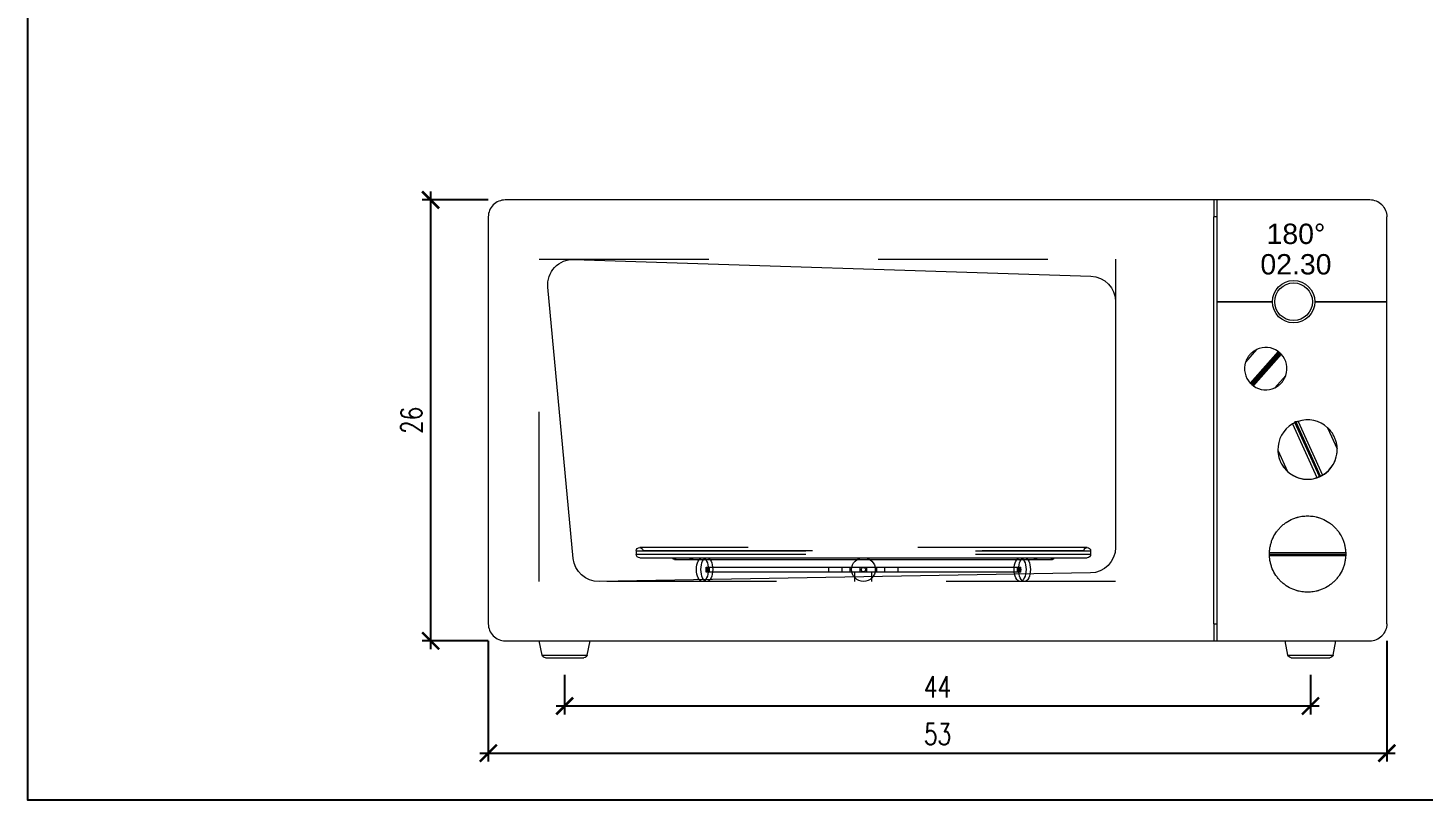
# Model space of a CAD drawing. Header units: millimetres. Extents: x 0.49 to 4.52, y 1.77 to 3.07.
# Drawn here: x 2.936 to 3.759, y 1.768 to 2.223 of the extents above; entities that cross this region are included whole.
import ezdxf
from ezdxf.enums import TextEntityAlignment as Align

# ---------------------------------------------------------------- set-up
doc = ezdxf.new("R2010")
doc.units = ezdxf.units.MM
doc.header["$PDMODE"] = 35
doc.linetypes.add('HIDDEN', pattern=[9.525, 6.35, -3.175])
doc.layers.get('0').update_dxf_attribs({"color": 1})
doc.layers.add('_no_stampa', color=40, linetype='Continuous', plot=False)
doc.layers.add('DIM', color=6, linetype='Continuous')
doc.layers.add('TESTI', color=2, linetype='Continuous')
doc.styles.add('Arial', font='arial.ttf', dxfattribs={"width": 0.75, "height": 2.5})
doc.styles.add('quotetext', font='simplex.shx', dxfattribs={"width": 0.75})
doc.dimstyles.new('An_Mt_Cm', dxfattribs={"dimtxt": 2.5, "dimasz": 2, "dimexe": 1, "dimexo": 2, "dimgap": 1, "dimtad": 1, "dimdec": 1, "dimlfac": 100, "dimzin": 9, "dimtxsty": 'quotetext', "dimblk": 'ARCHTICK', "dimcen": 1, "dimdle": 1, "dimclrd": 256, "dimclre": 256, "dimclrt": 2, "dimadec": 1, "dimazin": 2, "dimtfac": 1, "dimtdec": 1, "dimtmove": 2, "dimatfit": 3, "dimfxl": 1, "dimtfill": 1, "dimarcsym": 0})

# ---------------------------------------------------------------- blocks, each defined once
blk = doc.blocks.new('microonde_FR')
at = {"color": 0, "linetype": 'Continuous', "lineweight": 0, "extrusion": (0, 1, 0)}
for p, q in [((0.163, 0.27), (-0.255, 0.27)), ((0.165, 0.27), (0.163, 0.27)), ((0.163, 0.27), (0.163, 0.26)), ((0.255, 0.27), (0.165, 0.27)), ((0.165, 0.26), (0.165, 0.27)), ((-0.265, 0.26), (-0.265, 0.02)), ((0.163, 0.02), (0.163, 0.26)), ((0.165, 0.21), (0.165, 0.26)), ((0.265, 0.21), (0.265, 0.26)), ((-0.21448, 0.23498), (0.09045, 0.22499)), ((-0.21487, 0.0586), (-0.22987, 0.21859)), ((0.105, 0.20999), (0.105, 0.06501)), ((0.1975, 0.21), (0.165, 0.21)), ((0.165, 0.21), (0.1975, 0.21)), ((0.165, 0.02), (0.165, 0.21)), ((0.255, 0.21), (0.2225, 0.21)), ((0.2225, 0.21), (0.255, 0.21)), ((0.255, 0.21), (0.265, 0.21)), ((0.265, 0.21), (0.255, 0.21)), ((0.265, 0.02), (0.265, 0.21)), ((0.1882, 0.18178), (0.18172, 0.17443)), ((0.20085, 0.18066), (0.1844, 0.16202)), ((0.20122, 0.18039), (0.18472, 0.16168)), ((0.20166, 0.18003), (0.18512, 0.16129)), ((0.20204, 0.1797), (0.1855, 0.16096)), ((0.20245, 0.17931), (0.18594, 0.1606)), ((0.20277, 0.17897), (0.18631, 0.16033)), ((0.20544, 0.16656), (0.19896, 0.15921)), ((0.2094, 0.13791), (0.2238, 0.10623)), ((0.21061, 0.13886), (0.22509, 0.10702)), ((0.21124, 0.13915), (0.22572, 0.10731)), ((0.21265, 0.13939), (0.22705, 0.10771)), ((0.23005, 0.13568), (0.23573, 0.1232)), ((0.23534, 0.12643), (0.23534, 0.12646)), ((0.20074, 0.12235), (0.20641, 0.10987)), ((0.20114, 0.11902), (0.20113, 0.11905)), ((0.19574, 0.06115), (0.24074, 0.06115)), ((0.19576, 0.06207), (0.24072, 0.06207)), ((0.19576, 0.06024), (0.24072, 0.06024)), ((0.09024, 0.05001), (-0.1997, 0.045)), ((0.163, 0.02), (0.163, 0.01)), ((0.165, 0.01), (0.165, 0.02)), ((-0.255, 0.01), (0.163, 0.01)), ((-0.23332, 0.00161), (-0.235, 0.01)), ((-0.20668, 0.00161), (-0.205, 0.01)), ((0.163, 0.01), (0.165, 0.01)), ((0.165, 0.01), (0.255, 0.01)), ((0.20668, 0.00161), (0.205, 0.01)), ((0.23332, 0.00161), (0.235, 0.01)), ((-0.23332, 0.00161), (-0.20668, 0.00161)), ((-0.23136, 0), (-0.20864, 0)), ((0.20668, 0.00161), (0.23332, 0.00161)), ((0.20864, 0), (0.23136, 0))]:
    blk.add_line(p, q, dxfattribs=at)
at = {"color": 6, "linetype": 'Continuous', "lineweight": 0, "extrusion": (0, 1, 0)}
for p, q in [((0.165, 0.26), (0.163, 0.26)), ((0.163, 0.02), (0.165, 0.02))]:
    blk.add_line(p, q, dxfattribs=at)
at = {"color": 9, "linetype": 'HIDDEN', "lineweight": 0, "ltscale": 0.002, "extrusion": (0, 1, 0)}
for p, q in [((-0.17772, 0.063), (0.09029, 0.063)), ((-0.17772, 0.061), (0.09029, 0.061)), ((0.08829, 0.065), (-0.17572, 0.065)), ((-0.17572, 0.059), (0.08829, 0.059)), ((-0.17373, 0.06318), (0.08629, 0.06318)), ((-0.1345, 0.0535), (-0.05162, 0.0535)), ((-0.05162, 0.0505), (-0.1345, 0.0505)), ((-0.03581, 0.0535), (0.04706, 0.0535)), ((0.04706, 0.0505), (-0.03581, 0.0505))]:
    blk.add_line(p, q, dxfattribs=at)
at = {"color": 9, "linetype": 'Continuous', "lineweight": 0, "extrusion": (0, 1, 0)}
for p, q in [((-0.17772, 0.063), (-0.17772, 0.061)), ((-0.15621, 0.05883), (0.06877, 0.05883)), ((-0.15522, 0.058), (0.06779, 0.058)), ((0.09029, 0.063), (0.09029, 0.061)), ((-0.1365, 0.0535), (-0.1345, 0.0535)), ((-0.1365, 0.0505), (-0.1365, 0.0535)), ((-0.1345, 0.0505), (-0.1365, 0.0505)), ((-0.13611, 0.05325), (-0.1355, 0.05325)), ((-0.13611, 0.05075), (-0.1355, 0.05075)), ((-0.1345, 0.0505), (-0.1345, 0.0535)), ((-0.06417, 0.0505), (-0.06417, 0.0535)), ((-0.05627, 0.0505), (-0.05627, 0.0535)), ((-0.05162, 0.0535), (-0.03581, 0.0535)), ((-0.05162, 0.0505), (-0.05162, 0.0535)), ((-0.03581, 0.0505), (-0.05162, 0.0505)), ((-0.04872, 0.045), (-0.04872, 0.0505)), ((-0.04572, 0.0505), (-0.04572, 0.0535)), ((-0.04172, 0.0505), (-0.04172, 0.0535)), ((-0.03872, 0.045), (-0.03872, 0.0505)), ((-0.03581, 0.0505), (-0.03581, 0.0535)), ((-0.03117, 0.0505), (-0.03117, 0.0535)), ((-0.02326, 0.0505), (-0.02326, 0.0535)), ((0.04706, 0.0535), (0.04906, 0.0535)), ((0.04706, 0.0505), (0.04706, 0.0535)), ((0.04906, 0.0505), (0.04706, 0.0505)), ((0.04867, 0.05325), (0.04806, 0.05325)), ((0.04867, 0.05075), (0.04806, 0.05075)), ((0.04906, 0.0505), (0.04906, 0.0535))]:
    blk.add_line(p, q, dxfattribs=at)
at = {"color": 9, "linetype": 'HIDDEN', "lineweight": 0, "ltscale": 0.002}
blk.add_lwpolyline([(0.105, 0.235), (0.105, 0.045), (-0.235, 0.045), (-0.235, 0.235)], close=True, dxfattribs=at)
at = {"color": 0, "linetype": 'Continuous', "lineweight": 0}
blk.add_circle((0.21, 0.21), 0.01111, dxfattribs=at)
at = {"color": 9, "linetype": 'Continuous', "lineweight": 0}
for radius in [0.007, 0.00125]:
    blk.add_circle((-0.04372, 0.052), radius, dxfattribs=at)
at = {"color": 0, "linetype": 'Continuous', "lineweight": 0}
for centre, radius, start, end in [((-0.255, 0.26), 0.01, 135, 180), ((-0.255, 0.26), 0.01, 90, 135), ((0.255, 0.26), 0.01, 45, 90), ((0.19358, 0.1705), 0.0125, 54.41775, 115.49104), ((0.19358, 0.1705), 0.0125, 161.63887, 222.71215), ((0.19358, 0.1705), 0.0125, 49.70547, 52.30507), ((0.19358, 0.1705), 0.0125, 44.82484, 47.42444), ((0.19358, 0.1705), 0.0125, 341.63887, 42.71215), ((0.19358, 0.1705), 0.0125, 224.82484, 227.42444), ((0.19358, 0.1705), 0.0125, 229.70547, 232.30507), ((0.19358, 0.1705), 0.0125, 234.41775, 295.49104), ((-0.255, 0.02), 0.01, 180, 225), ((-0.255, 0.02), 0.01, 225, 270), ((0.255, 0.02), 0.01, 270, 315)]:
    blk.add_arc(centre, radius, start, end, dxfattribs=at)
at = {"color": 0, "linetype": 'Continuous', "lineweight": 0, "extrusion": (0, 0, -1)}
for centre, radius, start, end in [((-0.255, 0.26), 0.01, 135, 180), ((0.21493, 0.21999), 0.015, 354.64417, 91.7357), ((-0.09, 0.20999), 0.015, 91.7357, 180), ((-0.21, 0.21), 0.0125, 360, 180), ((-0.21, 0.21), 0.0125, 180, 0), ((0.19993, 0.06), 0.015, 269.08943, 354.64417), ((-0.09, 0.06501), 0.015, 180, 269.08943), ((-0.21824, 0.06115), 0.0225, 0, 1.06876), ((-0.21824, 0.06115), 0.0225, 358.93124, 0), ((-0.21824, 0.06115), 0.0225, 178.93124, 180), ((-0.21824, 0.06115), 0.0225, 180, 181.06876), ((-0.255, 0.02), 0.01, 180, 225), ((0.23136, 0.002), 0.002, 270, 348.69007), ((0.20864, 0.002), 0.002, 191.30993, 270), ((-0.20864, 0.002), 0.002, 270, 348.69007), ((-0.23136, 0.002), 0.002, 191.30993, 270)]:
    blk.add_arc(centre, radius, start, end, dxfattribs=at)
at = {"color": 9, "linetype": 'Continuous', "lineweight": 0, "extrusion": (0, 0, -1)}
for centre, radius, start, end in [((0.17572, 0.063), 0.002, 0, 90), ((0.17572, 0.061), 0.002, 270, 0), ((0.17572, 0.063), 0.002, 90, 174.78409), ((0.17353, 0.0632), 0.0002, 270, 354.78409), ((0.1564, 0.0588), 0.0002, 90, 170.40593), ((0.15522, 0.059), 0.001, 270, 350.40593), ((0.15522, 0.059), 0.001, 189.59407, 270), ((0.15404, 0.0588), 0.0002, 9.59407, 90), ((0.1464, 0.0588), 0.0002, 90, 170.40593), ((0.14522, 0.059), 0.001, 270, 350.40593), ((0.14522, 0.059), 0.001, 189.59407, 270), ((0.14404, 0.0588), 0.0002, 9.59407, 90), ((-0.0566, 0.0588), 0.0002, 90, 170.40593), ((-0.05779, 0.059), 0.001, 270, 350.40593), ((-0.05779, 0.059), 0.001, 189.59407, 270), ((-0.05897, 0.0588), 0.0002, 9.59407, 90), ((-0.0666, 0.0588), 0.0002, 90, 170.40593), ((-0.06779, 0.059), 0.001, 270, 350.40593), ((-0.06779, 0.059), 0.001, 189.59407, 270), ((-0.06897, 0.0588), 0.0002, 9.59407, 90), ((-0.08609, 0.0632), 0.0002, 185.21591, 270), ((-0.08829, 0.063), 0.002, 5.21591, 90), ((-0.08829, 0.063), 0.002, 90, 180), ((-0.08829, 0.061), 0.002, 180, 270)]:
    blk.add_arc(centre, radius, start, end, dxfattribs=at)
at = {"color": 0, "linetype": 'Continuous', "lineweight": 0}
for centre, major_axis, ratio, start_param, end_param in [((0.21822, 0.12281), (0.01634, -0.0063), 0.997336, -5.08677, -4.02084), ((0.21822, 0.12281), (-0.00948, -0.01474), 0.997557, -2.040078, -0.974148), ((0.21814, 0.1232), (-0.00804, -0.01965), 0.726678, -2.15114, -2.105769), ((0.21814, 0.1232), (0.01709, -0.01043), 0.709945, -3.969618, -3.924247), ((0.21824, 0.12273), (-0.0171, -0.00371), 0.99947, 0.213354, 3.141593), ((0.21822, 0.12281), (0.01634, -0.0063), 0.997336, -0.674946, 0.390983), ((0.21822, 0.12281), (-0.00948, -0.01474), 0.997557, -0.168716, 0.897213), ((0.21814, 0.1232), (-0.00804, -0.01965), 0.726678, 0.905269, 0.950641), ((0.21814, 0.1232), (0.01709, -0.01043), 0.709945, -0.742843, -0.697471)]:
    blk.add_ellipse(centre, major_axis=major_axis, ratio=ratio, start_param=start_param, end_param=end_param, dxfattribs=at)
at = {"color": 9, "linetype": 'Continuous', "lineweight": 0, "extrusion": (0, 0, -1)}
for centre, major_axis in [((-0.1387, 0.052), (0, -0.007)), ((-0.13611, 0.052), (0, -0.007)), ((0.04867, 0.052), (0, -0.007)), ((0.05127, 0.052), (0, -0.007)), ((-0.13611, 0.052), (0, -0.00125)), ((-0.1355, 0.052), (0, -0.00125)), ((0.04806, 0.052), (0, -0.00125)), ((0.04867, 0.052), (0, -0.00125))]:
    blk.add_ellipse(centre, major_axis=major_axis, ratio=0.5, start_param=-4.712389, end_param=1.570796, dxfattribs=at)
at = {"color": 0, "linetype": 'Continuous', "lineweight": 0}
for points, knots in [([(0.1882, 0.18178), (0.18811, 0.18173), (0.18802, 0.18169), (0.18745, 0.1814), (0.18699, 0.18113), (0.18633, 0.18068), (0.18612, 0.18053), (0.1857, 0.1802), (0.1855, 0.18004), (0.18511, 0.17969), (0.18492, 0.17951), (0.18456, 0.17915), (0.18438, 0.17896), (0.18421, 0.17877)], [12.990046, 12.990046, 12.990046, 12.990046, 13.295241, 13.295241, 14.856106, 14.856106, 15.636539, 15.636539, 16.416972, 16.416972, 17.197405, 17.197405, 17.977838, 17.977838, 17.977838, 17.977838]), ([(0.18421, 0.17877), (0.18404, 0.17857), (0.18387, 0.17837), (0.18356, 0.17797), (0.1834, 0.17776), (0.18311, 0.17733), (0.18297, 0.17711), (0.1827, 0.17666), (0.18257, 0.17642), (0.18221, 0.17572), (0.182, 0.17523), (0.18178, 0.17463), (0.18175, 0.17453), (0.18172, 0.17443)], [17.977838, 17.977838, 17.977838, 17.977838, 18.75827, 18.75827, 19.538703, 19.538703, 20.319136, 20.319136, 21.099569, 21.099569, 22.660434, 22.660434, 22.965629, 22.965629, 22.965629, 22.965629]), ([(0.20122, 0.18039), (0.20122, 0.18039), (0.20121, 0.1804), (0.20118, 0.18042), (0.20115, 0.18045), (0.20107, 0.1805), (0.20103, 0.18053), (0.20094, 0.1806), (0.2009, 0.18063), (0.20085, 0.18066)], [0.0481652, 0.0481652, 0.0481652, 0.0481652, 0.1882795, 0.1882795, 0.376559, 0.376559, 0.5657156, 0.5657156, 0.7167724, 0.7167724, 0.7167724, 0.7167724]), ([(0.20204, 0.1797), (0.20204, 0.1797), (0.20203, 0.17971), (0.20202, 0.17972), (0.202, 0.17973), (0.20197, 0.17976), (0.20195, 0.17978), (0.2019, 0.17982), (0.20188, 0.17985), (0.20183, 0.17989), (0.2018, 0.17991), (0.20176, 0.17995), (0.20174, 0.17997), (0.2017, 0.18), (0.20169, 0.18001), (0.20167, 0.18002), (0.20167, 0.18003), (0.20166, 0.18003)], [0.024082, 0.024082, 0.024082, 0.024082, 0.0941744, 0.0941744, 0.1883487, 0.1883487, 0.2825231, 0.2825231, 0.3766975, 0.3766975, 0.4708718, 0.4708718, 0.5650462, 0.5650462, 0.6592206, 0.6592206, 0.729313, 0.729313, 0.729313, 0.729313]), ([(0.20277, 0.17897), (0.20273, 0.17901), (0.20269, 0.17905), (0.20262, 0.17913), (0.20258, 0.17917), (0.20252, 0.17924), (0.20249, 0.17926), (0.20246, 0.1793), (0.20245, 0.1793), (0.20245, 0.17931)], [0.7943503, 0.7943503, 0.7943503, 0.7943503, 0.9454072, 0.9454072, 1.1345637, 1.1345637, 1.3228432, 1.3228432, 1.4629575, 1.4629575, 1.4629575, 1.4629575]), ([(0.20295, 0.16222), (0.20312, 0.16242), (0.20329, 0.16262), (0.20361, 0.16302), (0.20376, 0.16323), (0.20405, 0.16366), (0.20419, 0.16388), (0.20446, 0.16433), (0.20459, 0.16457), (0.20495, 0.16527), (0.20516, 0.16576), (0.20538, 0.16636), (0.20541, 0.16646), (0.20544, 0.16656)], [0, 0, 0, 0, 0.780433, 0.780433, 1.560866, 1.560866, 2.341298, 2.341298, 3.121731, 3.121731, 4.682597, 4.682597, 4.987791, 4.987791, 4.987791, 4.987791]), ([(0.1844, 0.16202), (0.18443, 0.16198), (0.18447, 0.16194), (0.18454, 0.16186), (0.18458, 0.16182), (0.18465, 0.16175), (0.18467, 0.16173), (0.1847, 0.1617), (0.18471, 0.16169), (0.18472, 0.16168)], [2.3054734, 2.3054734, 2.3054734, 2.3054734, 2.4565302, 2.4565302, 2.6456867, 2.6456867, 2.8339662, 2.8339662, 2.9740806, 2.9740806, 2.9740806, 2.9740806]), ([(0.18512, 0.16129), (0.18513, 0.16129), (0.18513, 0.16128), (0.18515, 0.16127), (0.18516, 0.16126), (0.18519, 0.16123), (0.18521, 0.16121), (0.18526, 0.16117), (0.18529, 0.16114), (0.18533, 0.1611), (0.18536, 0.16108), (0.1854, 0.16104), (0.18543, 0.16102), (0.18546, 0.16099), (0.18547, 0.16098), (0.18549, 0.16097), (0.1855, 0.16096), (0.1855, 0.16096)], [0.7774769, 0.7774769, 0.7774769, 0.7774769, 0.8475693, 0.8475693, 0.9417437, 0.9417437, 1.035918, 1.035918, 1.1300924, 1.1300924, 1.2242668, 1.2242668, 1.3184411, 1.3184411, 1.4126155, 1.4126155, 1.4827079, 1.4827079, 1.4827079, 1.4827079]), ([(0.18594, 0.1606), (0.18594, 0.1606), (0.18595, 0.16059), (0.18599, 0.16057), (0.18602, 0.16054), (0.18609, 0.16049), (0.18613, 0.16046), (0.18622, 0.16039), (0.18627, 0.16036), (0.18631, 0.16033)], [1.5592882, 1.5592882, 1.5592882, 1.5592882, 1.6994025, 1.6994025, 1.887682, 1.887682, 2.0768386, 2.0768386, 2.2278954, 2.2278954, 2.2278954, 2.2278954]), ([(0.19896, 0.15921), (0.19905, 0.15926), (0.19915, 0.1593), (0.19971, 0.15959), (0.20017, 0.15986), (0.20083, 0.16031), (0.20104, 0.16046), (0.20146, 0.16079), (0.20166, 0.16095), (0.20205, 0.1613), (0.20224, 0.16148), (0.2026, 0.16184), (0.20278, 0.16203), (0.20295, 0.16222)], [-4.987791, -4.987791, -4.987791, -4.987791, -4.682597, -4.682597, -3.121731, -3.121731, -2.341298, -2.341298, -1.560866, -1.560866, -0.780433, -0.780433, 0, 0, 0, 0]), ([(0.20995, 0.13824), (0.20995, 0.13824), (0.20993, 0.13823), (0.20988, 0.13819), (0.20983, 0.13817), (0.20973, 0.1381), (0.20966, 0.13806), (0.20952, 0.13798), (0.20946, 0.13795), (0.2094, 0.13791)], [0.0481652, 0.0481652, 0.0481652, 0.0481652, 0.1882795, 0.1882795, 0.376559, 0.376559, 0.5657156, 0.5657156, 0.7167724, 0.7167724, 0.7167724, 0.7167724]), ([(0.21124, 0.13915), (0.21124, 0.13915), (0.21123, 0.13915), (0.2112, 0.13914), (0.21118, 0.13913), (0.21112, 0.1391), (0.21108, 0.13909), (0.211, 0.13906), (0.21096, 0.13904), (0.21088, 0.139), (0.21084, 0.13898), (0.21076, 0.13894), (0.21072, 0.13893), (0.21067, 0.1389), (0.21064, 0.13888), (0.21062, 0.13887), (0.21061, 0.13886), (0.21061, 0.13886)], [0.024082, 0.024082, 0.024082, 0.024082, 0.0941744, 0.0941744, 0.1883487, 0.1883487, 0.2825231, 0.2825231, 0.3766975, 0.3766975, 0.4708718, 0.4708718, 0.5650462, 0.5650462, 0.6592206, 0.6592206, 0.729313, 0.729313, 0.729313, 0.729313]), ([(0.21265, 0.13939), (0.21258, 0.13936), (0.21251, 0.13934), (0.21236, 0.13929), (0.21228, 0.13927), (0.21217, 0.13923), (0.21212, 0.13921), (0.21206, 0.13919), (0.21204, 0.13919), (0.21203, 0.13919)], [0.7943503, 0.7943503, 0.7943503, 0.7943503, 0.9454072, 0.9454072, 1.1345637, 1.1345637, 1.3228432, 1.3228432, 1.4629575, 1.4629575, 1.4629575, 1.4629575]), ([(0.23417, 0.12997), (0.23402, 0.1303), (0.23386, 0.13063), (0.23352, 0.13127), (0.23334, 0.13158), (0.23296, 0.13221), (0.23276, 0.13252), (0.23233, 0.13313), (0.23211, 0.13343), (0.23141, 0.1343), (0.2309, 0.13486), (0.23026, 0.13548), (0.23016, 0.13558), (0.23005, 0.13568)], [0, 0, 0, 0, 0.780433, 0.780433, 1.560866, 1.560866, 2.341298, 2.341298, 3.121731, 3.121731, 4.682597, 4.682597, 4.987791, 4.987791, 4.987791, 4.987791]), ([(0.23573, 0.1232), (0.23572, 0.12334), (0.23572, 0.12348), (0.23567, 0.12437), (0.23559, 0.1251), (0.2354, 0.12619), (0.23532, 0.12655), (0.23515, 0.12726), (0.23505, 0.12761), (0.23484, 0.1283), (0.23472, 0.12864), (0.23446, 0.12931), (0.23432, 0.12964), (0.23417, 0.12997)], [-4.987791, -4.987791, -4.987791, -4.987791, -4.682597, -4.682597, -3.121731, -3.121731, -2.341298, -2.341298, -1.560866, -1.560866, -0.780433, -0.780433, 0, 0, 0, 0]), ([(0.20074, 0.12235), (0.20074, 0.12221), (0.20075, 0.12206), (0.20079, 0.12117), (0.20087, 0.12042), (0.20107, 0.11932), (0.20115, 0.11895), (0.20133, 0.11823), (0.20142, 0.11788), (0.20164, 0.11718), (0.20176, 0.11683), (0.20202, 0.11615), (0.20216, 0.11582), (0.20231, 0.11549)], [12.990046, 12.990046, 12.990046, 12.990046, 13.295241, 13.295241, 14.856106, 14.856106, 15.636539, 15.636539, 16.416972, 16.416972, 17.197405, 17.197405, 17.977838, 17.977838, 17.977838, 17.977838]), ([(0.20231, 0.11549), (0.20246, 0.11516), (0.20262, 0.11483), (0.20296, 0.1142), (0.20314, 0.11389), (0.20352, 0.11328), (0.20372, 0.11297), (0.20414, 0.11238), (0.20436, 0.11209), (0.20506, 0.11123), (0.20556, 0.11068), (0.2062, 0.11007), (0.20631, 0.10997), (0.20641, 0.10987)], [17.977838, 17.977838, 17.977838, 17.977838, 18.75827, 18.75827, 19.538703, 19.538703, 20.319136, 20.319136, 21.099569, 21.099569, 22.660434, 22.660434, 22.965629, 22.965629, 22.965629, 22.965629]), ([(0.22509, 0.10702), (0.22509, 0.10703), (0.2251, 0.10703), (0.22512, 0.10704), (0.22515, 0.10706), (0.22521, 0.10708), (0.22524, 0.1071), (0.22532, 0.10714), (0.22536, 0.10716), (0.22544, 0.10719), (0.22549, 0.10721), (0.22556, 0.10725), (0.2256, 0.10726), (0.22566, 0.10729), (0.22568, 0.1073), (0.22571, 0.10731), (0.22572, 0.10731), (0.22572, 0.10731)], [0.7774769, 0.7774769, 0.7774769, 0.7774769, 0.8475693, 0.8475693, 0.9417437, 0.9417437, 1.035918, 1.035918, 1.1300924, 1.1300924, 1.2242668, 1.2242668, 1.3184411, 1.3184411, 1.4126155, 1.4126155, 1.4827079, 1.4827079, 1.4827079, 1.4827079]), ([(0.22648, 0.10741), (0.22649, 0.10741), (0.22651, 0.10742), (0.22656, 0.10744), (0.22661, 0.10747), (0.22672, 0.10752), (0.22679, 0.10756), (0.22693, 0.10764), (0.22699, 0.10767), (0.22705, 0.10771)], [1.5592882, 1.5592882, 1.5592882, 1.5592882, 1.6994025, 1.6994025, 1.887682, 1.887682, 2.0768386, 2.0768386, 2.2278954, 2.2278954, 2.2278954, 2.2278954]), ([(0.2238, 0.10623), (0.22387, 0.10625), (0.22394, 0.10628), (0.22409, 0.10633), (0.22416, 0.10636), (0.22428, 0.10641), (0.22433, 0.10643), (0.22438, 0.10646), (0.2244, 0.10646), (0.22441, 0.10647)], [2.3054734, 2.3054734, 2.3054734, 2.3054734, 2.4565302, 2.4565302, 2.6456867, 2.6456867, 2.8339662, 2.8339662, 2.9740806, 2.9740806, 2.9740806, 2.9740806]), ([(0.19576, 0.06207), (0.19578, 0.06248), (0.1958, 0.06289), (0.19591, 0.06403), (0.19602, 0.06476), (0.19631, 0.06622), (0.19649, 0.06694), (0.19692, 0.06837), (0.19717, 0.06908), (0.19803, 0.07116), (0.19875, 0.07249), (0.19999, 0.07433), (0.20043, 0.07491), (0.20135, 0.07603), (0.20183, 0.07656), (0.20283, 0.07756), (0.20336, 0.07804), (0.20448, 0.07897), (0.20507, 0.07941), (0.20691, 0.08064), (0.20823, 0.08136), (0.21031, 0.08222), (0.21102, 0.08247), (0.21193, 0.08275), (0.21214, 0.08281), (0.21234, 0.08286)], [34.929823, 34.929823, 34.929823, 34.929823, 36.147576, 36.147576, 38.273822, 38.273822, 40.400067, 40.400067, 42.526313, 42.526313, 46.778805, 46.778805, 48.905051, 48.905051, 51.031297, 51.031297, 53.157718, 53.157718, 55.284138, 55.284138, 59.536978, 59.536978, 61.663398, 61.663398, 62.258464, 62.258464, 62.258464, 62.258464]), ([(0.21234, 0.08286), (0.21262, 0.08294), (0.21292, 0.08301), (0.21377, 0.08321), (0.21433, 0.08332), (0.21547, 0.08349), (0.21604, 0.08355), (0.21717, 0.08363), (0.21772, 0.08365), (0.21824, 0.08365)], [13.34095, 13.34095, 13.34095, 13.34095, 14.201897, 14.201897, 15.810385, 15.810385, 17.418873, 17.418873, 19.027361, 19.027361, 19.027361, 19.027361]), ([(0.21824, 0.08365), (0.21877, 0.08365), (0.21932, 0.08363), (0.22044, 0.08355), (0.22101, 0.08349), (0.22215, 0.08332), (0.22272, 0.08321), (0.22357, 0.08301), (0.22386, 0.08294), (0.22414, 0.08286)], [0, 0, 0, 0, 1.608488, 1.608488, 3.216976, 3.216976, 4.825464, 4.825464, 5.68641, 5.68641, 5.68641, 5.68641]), ([(0.22414, 0.08286), (0.22435, 0.08281), (0.22455, 0.08275), (0.22546, 0.08247), (0.22617, 0.08222), (0.22825, 0.08136), (0.22958, 0.08064), (0.23142, 0.07941), (0.232, 0.07897), (0.23312, 0.07804), (0.23365, 0.07756), (0.23465, 0.07656), (0.23513, 0.07603), (0.23606, 0.07491), (0.2365, 0.07433), (0.23773, 0.07249), (0.23845, 0.07116), (0.23931, 0.06908), (0.23956, 0.06837), (0.24, 0.06694), (0.24018, 0.06622), (0.24046, 0.06476), (0.24057, 0.06403), (0.24068, 0.06289), (0.24071, 0.06248), (0.24072, 0.06207)], [73.826854, 73.826854, 73.826854, 73.826854, 74.42192, 74.42192, 76.54834, 76.54834, 80.801181, 80.801181, 82.927601, 82.927601, 85.054021, 85.054021, 87.180267, 87.180267, 89.306513, 89.306513, 93.559005, 93.559005, 95.685251, 95.685251, 97.811497, 97.811497, 99.937743, 99.937743, 101.155496, 101.155496, 101.155496, 101.155496]), ([(0.19574, 0.06157), (0.19574, 0.06158), (0.19575, 0.06159), (0.19575, 0.06162), (0.19575, 0.06166), (0.19575, 0.06175), (0.19575, 0.06181), (0.19575, 0.06193), (0.19576, 0.062), (0.19576, 0.06206), (0.19576, 0.06206), (0.19576, 0.06207)], [1.6036362, 1.6036362, 1.6036362, 1.6036362, 1.6957527, 1.6957527, 1.8840881, 1.8840881, 2.0725345, 2.0725345, 2.260981, 2.260981, 2.2654382, 2.2654382, 2.2654382, 2.2654382]), ([(0.19576, 0.06024), (0.19576, 0.06024), (0.19576, 0.06024), (0.19576, 0.0603), (0.19575, 0.06037), (0.19575, 0.06049), (0.19575, 0.06055), (0.19575, 0.06064), (0.19575, 0.06068), (0.19575, 0.06072), (0.19574, 0.06073), (0.19574, 0.06073)], [2.2568137, 2.2568137, 2.2568137, 2.2568137, 2.2612709, 2.2612709, 2.4497174, 2.4497174, 2.6381638, 2.6381638, 2.8264992, 2.8264992, 2.9186157, 2.9186157, 2.9186157, 2.9186157]), ([(0.21234, 0.03944), (0.21214, 0.03949), (0.21193, 0.03955), (0.21102, 0.03983), (0.21031, 0.04008), (0.20823, 0.04094), (0.20691, 0.04166), (0.20507, 0.0429), (0.20448, 0.04334), (0.20336, 0.04426), (0.20283, 0.04474), (0.20183, 0.04574), (0.20135, 0.04627), (0.20043, 0.04739), (0.19999, 0.04798), (0.19875, 0.04982), (0.19803, 0.05114), (0.19717, 0.05322), (0.19692, 0.05393), (0.19649, 0.05536), (0.19631, 0.05609), (0.19602, 0.05754), (0.19591, 0.05827), (0.1958, 0.05941), (0.19578, 0.05983), (0.19576, 0.06024)], [5.784195, 5.784195, 5.784195, 5.784195, 6.379261, 6.379261, 8.505681, 8.505681, 12.758521, 12.758521, 14.884942, 14.884942, 17.011362, 17.011362, 19.137608, 19.137608, 21.263854, 21.263854, 25.516346, 25.516346, 27.642592, 27.642592, 29.768838, 29.768838, 31.895084, 31.895084, 33.112836, 33.112836, 33.112836, 33.112836]), ([(0.24072, 0.06024), (0.24071, 0.05983), (0.24068, 0.05941), (0.24057, 0.05827), (0.24046, 0.05754), (0.24018, 0.05609), (0.24, 0.05536), (0.23956, 0.05393), (0.23931, 0.05322), (0.23845, 0.05114), (0.23773, 0.04982), (0.2365, 0.04798), (0.23606, 0.04739), (0.23513, 0.04627), (0.23465, 0.04574), (0.23365, 0.04474), (0.23312, 0.04426), (0.232, 0.04334), (0.23142, 0.0429), (0.22958, 0.04166), (0.22825, 0.04094), (0.22617, 0.04008), (0.22546, 0.03983), (0.22455, 0.03955), (0.22435, 0.03949), (0.22414, 0.03944)], [102.972482, 102.972482, 102.972482, 102.972482, 104.190235, 104.190235, 106.316481, 106.316481, 108.442727, 108.442727, 110.568973, 110.568973, 114.821465, 114.821465, 116.947711, 116.947711, 119.073957, 119.073957, 121.200377, 121.200377, 123.326797, 123.326797, 127.579637, 127.579637, 129.706058, 129.706058, 130.301124, 130.301124, 130.301124, 130.301124]), ([(0.24072, 0.06207), (0.24072, 0.06206), (0.24072, 0.06206), (0.24073, 0.062), (0.24073, 0.06193), (0.24073, 0.06181), (0.24073, 0.06175), (0.24074, 0.06166), (0.24074, 0.06162), (0.24074, 0.06159), (0.24074, 0.06158), (0.24074, 0.06157)], [0.7493964, 0.7493964, 0.7493964, 0.7493964, 0.7538536, 0.7538536, 0.9423001, 0.9423001, 1.1307465, 1.1307465, 1.3190819, 1.3190819, 1.4111984, 1.4111984, 1.4111984, 1.4111984]), ([(0.24074, 0.06073), (0.24074, 0.06073), (0.24074, 0.06072), (0.24074, 0.06068), (0.24074, 0.06064), (0.24073, 0.06055), (0.24073, 0.06049), (0.24073, 0.06037), (0.24073, 0.0603), (0.24072, 0.06024), (0.24072, 0.06024), (0.24072, 0.06024)], [0.0962189, 0.0962189, 0.0962189, 0.0962189, 0.1883354, 0.1883354, 0.3766708, 0.3766708, 0.5651172, 0.5651172, 0.7535637, 0.7535637, 0.7580209, 0.7580209, 0.7580209, 0.7580209]), ([(0.21824, 0.03865), (0.21772, 0.03865), (0.21717, 0.03867), (0.21604, 0.03875), (0.21547, 0.03881), (0.21433, 0.03899), (0.21377, 0.03909), (0.21292, 0.03929), (0.21262, 0.03936), (0.21234, 0.03944)], [0, 0, 0, 0, 1.608488, 1.608488, 3.216976, 3.216976, 4.825464, 4.825464, 5.68641, 5.68641, 5.68641, 5.68641]), ([(0.22414, 0.03944), (0.22386, 0.03936), (0.22357, 0.03929), (0.22272, 0.03909), (0.22215, 0.03899), (0.22101, 0.03881), (0.22044, 0.03875), (0.21932, 0.03867), (0.21877, 0.03865), (0.21824, 0.03865)], [13.34095, 13.34095, 13.34095, 13.34095, 14.201897, 14.201897, 15.810385, 15.810385, 17.418873, 17.418873, 19.027361, 19.027361, 19.027361, 19.027361])]:
    blk.add_open_spline(points, degree=3, knots=knots, dxfattribs=at)
blk = doc.blocks.new('_ArchTick')
at = {"color": 0, "linetype": 'ByBlock', "const_width": 0.15}
blk.add_lwpolyline([(-0.5, -0.5), (0.5, 0.5)], dxfattribs=at)
blk = doc.blocks.new('*D47')
at = {"layer": 'Defpoints', "color": 0, "linetype": 'Continuous', "transparency": 16777216}
for p in [(3.2075, 1.87146, 0.01), (3.7375, 1.87146, 0.01), (3.7375, 1.79518)]:
    blk.add_point(p, dxfattribs=at)
at = {"layer": 'DIM', "linetype": 'Continuous', "lineweight": -2, "transparency": 16777216}
for p, q in [((3.2075, 1.86146), (3.2075, 1.79018)), ((3.7375, 1.86146), (3.7375, 1.79018)), ((3.2025, 1.79518), (3.7425, 1.79518))]:
    blk.add_line(p, q, dxfattribs=at)
at = {"layer": 'DIM', "linetype": 'Continuous', "lineweight": -2, "transparency": 16777216, "xscale": 0.01, "yscale": 0.01, "zscale": 0.01, "rotation": 180}
blk.add_blockref('_ArchTick', (3.2075, 1.79518), dxfattribs=at)
at = {"layer": 'DIM', "linetype": 'Continuous', "lineweight": -2, "transparency": 16777216, "xscale": 0.01, "yscale": 0.01, "zscale": 0.01}
blk.add_blockref('_ArchTick', (3.7375, 1.79518), dxfattribs=at)
at = {"layer": 'DIM', "color": 2, "linetype": 'Continuous', "transparency": 16777216, "insert": (3.4725, 1.80643), "char_height": 0.0125, "attachment_point": 5, "style": 'quotetext', "bg_fill": 3, "box_fill_scale": 1.1, "bg_fill_color": 256, "bg_fill_true_color": 13158600, "bg_fill_transparency": 0}
blk.add_mtext('53', dxfattribs=at)
blk = doc.blocks.new('*D48')
at = {"layer": 'Defpoints', "color": 0, "linetype": 'Continuous', "transparency": 16777216}
for p in [(3.2175, 2.12146, 0.01), (3.17347, 1.86146), (3.2175, 1.86146, 0.01)]:
    blk.add_point(p, dxfattribs=at)
at = {"layer": 'DIM', "linetype": 'Continuous', "lineweight": -2, "transparency": 16777216}
for p, q in [((3.17347, 2.12646), (3.17347, 1.85646)), ((3.2075, 2.12146), (3.16847, 2.12146)), ((3.2075, 1.86146), (3.16847, 1.86146))]:
    blk.add_line(p, q, dxfattribs=at)
at = {"layer": 'DIM', "linetype": 'Continuous', "lineweight": -2, "transparency": 16777216, "xscale": 0.01, "yscale": 0.01, "zscale": 0.01}
for p, rotation in [((3.17347, 2.12146), 90), ((3.17347, 1.86146), 270)]:
    blk.add_blockref('_ArchTick', p, dxfattribs=dict(at, rotation=rotation))
at = {"layer": 'DIM', "color": 2, "linetype": 'Continuous', "transparency": 16777216, "insert": (3.16222, 1.99146), "char_height": 0.0125, "attachment_point": 5, "rotation": 90, "style": 'quotetext', "bg_fill": 3, "box_fill_scale": 1.1, "bg_fill_color": 256, "bg_fill_true_color": 13158600, "bg_fill_transparency": 0}
blk.add_mtext('26', dxfattribs=at)
blk = doc.blocks.new('*D55')
at = {"layer": 'Defpoints', "color": 0, "linetype": 'Continuous', "transparency": 16777216}
for p in [(3.2525, 1.85146), (3.6925, 1.85146), (3.6925, 1.82303)]:
    blk.add_point(p, dxfattribs=at)
at = {"layer": 'DIM', "linetype": 'Continuous', "lineweight": -2, "transparency": 16777216}
for p, q in [((3.2525, 1.84146), (3.2525, 1.81803)), ((3.6925, 1.84146), (3.6925, 1.81803)), ((3.2475, 1.82303), (3.6975, 1.82303))]:
    blk.add_line(p, q, dxfattribs=at)
at = {"layer": 'DIM', "linetype": 'Continuous', "lineweight": -2, "transparency": 16777216, "xscale": 0.01, "yscale": 0.01, "zscale": 0.01, "rotation": 180}
blk.add_blockref('_ArchTick', (3.2525, 1.82303), dxfattribs=at)
at = {"layer": 'DIM', "linetype": 'Continuous', "lineweight": -2, "transparency": 16777216, "xscale": 0.01, "yscale": 0.01, "zscale": 0.01}
blk.add_blockref('_ArchTick', (3.6925, 1.82303), dxfattribs=at)
at = {"layer": 'DIM', "color": 2, "linetype": 'Continuous', "transparency": 16777216, "insert": (3.4725, 1.83428), "char_height": 0.0125, "attachment_point": 5, "style": 'quotetext', "bg_fill": 3, "box_fill_scale": 1.1, "bg_fill_color": 256, "bg_fill_true_color": 13158600, "bg_fill_transparency": 0}
blk.add_mtext('44', dxfattribs=at)

msp = doc.modelspace()

# ---------------------------------------------------------------- linework, layer by layer
at = {"layer": '_no_stampa', "linetype": 'Continuous'}
msp.add_lwpolyline([(2.93593, 2.8874), (4.52138, 2.8874), (4.52138, 1.7675), (2.93593, 1.7675)], close=True, dxfattribs=at)

# ---------------------------------------------------------------- block references
at = {"linetype": 'Continuous'}
msp.add_blockref('microonde_FR', (3.4725, 1.85146), dxfattribs=at)

# ---------------------------------------------------------------- texts
at = {"layer": 'TESTI', "color": 92, "linetype": 'Continuous', "true_color": 0x00d600, "style": 'Arial'}
for s, p in [('180°', (3.68389, 2.10148, 0.0001)), ('02.30', (3.68389, 2.08353, 0.0001))]:
    msp.add_text(s, height=0.012, dxfattribs=at).set_placement(p, align=Align.MIDDLE_CENTER)

# ---------------------------------------------------------------- next in the draw order: dimensions: what is measured, and where the dimension line sits
at = {"layer": 'DIM', "linetype": 'Continuous'}
dim = msp.add_linear_dim(base=(3.7375, 1.79518, -0.01), p1=(3.2075, 1.87146), p2=(3.7375, 1.87146), dimstyle='An_Mt_Cm', dxfattribs=at)
dim.commit()
dim.dimension.update_dxf_attribs({"geometry": '*D47', "text_midpoint": (3.4725, 1.80643, -0.01)})

# ---------------------------------------------------------------- next in the draw order: dimensions: what is measured, and where the dimension line sits
dim = msp.add_linear_dim(base=(3.17347, 1.86146, -0.01), p1=(3.2175, 2.12146), p2=(3.2175, 1.86146), angle=90, dimstyle='An_Mt_Cm', dxfattribs=at)
dim.commit()
dim.dimension.update_dxf_attribs({"geometry": '*D48', "text_midpoint": (3.16222, 1.99146, -0.01)})
dim = msp.add_linear_dim(base=(3.6925, 1.82303), p1=(3.2525, 1.85146), p2=(3.6925, 1.85146), dimstyle='An_Mt_Cm', dxfattribs=at)
dim.commit()
dim.dimension.update_dxf_attribs({"geometry": '*D55', "text_midpoint": (3.4725, 1.83428)})

doc.saveas('drawing.dxf')
